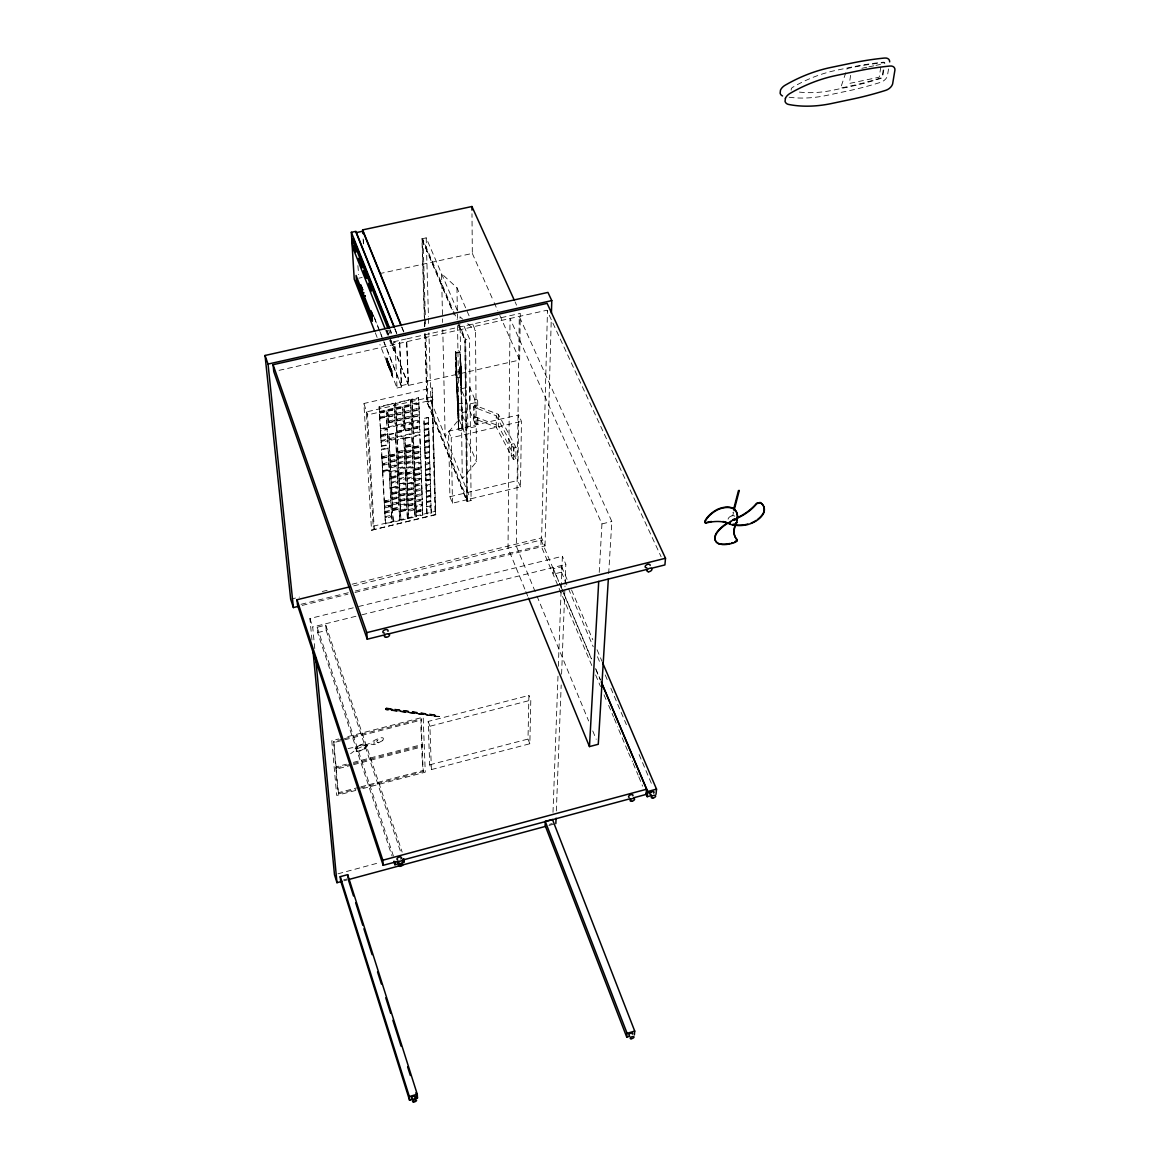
<?xml version="1.0" encoding="UTF-8"?>
<svg xmlns="http://www.w3.org/2000/svg" width="1160" height="1160" viewBox="0 0 1160 1160"><rect width="100%" height="100%" fill="white"/><g stroke="black" fill="none" stroke-linecap="round" stroke-linejoin="round"><path stroke-width="0.75" stroke-dasharray="5 3.75" d="M388.44 364.472L387.295 359.426L387.121 360.412M387.237 359.788L387.672 363.181L388.716 363.065L388.673 366.908L388.498 362.978M387.585 361.006C388.194 364.312 387.585 359.586 387.469 361.92M389.252 364.849L388.527 366.285L388.498 362.877M391.659 371.142C391.645 372.81 391.384 369.387 390.543 371.678M458.461 427.242L456.054 375.086M458.649 427.416L458.403 426.88M496.233 427.155L496.262 415.802L473.425 406.986L474.672 405.232L498.379 414.381L516.011 447.485L515.866 458.795L513.358 459.534L496.233 427.155L473.526 418.354L473.425 406.986M388.426 362.34C387.338 362.993 392.138 371.214 387.933 364.196L388.049 361.383L387.889 363.152M387.512 362.674L388.643 362.921L388.325 364.255M515.866 458.795L498.336 425.735L498.379 414.381M387.817 360.745L386.846 361.064L387.034 359.353M388.73 363.312L387.889 365.429L388.179 364.661M388.716 363.573L388.223 364.226L388.179 362.514M390.673 370.519L391.108 369.504L389.949 369.692M389.803 368.938C389.224 364.733 390.137 369.822 391.804 370.895M386.802 708.064L385.642 708.572L386.091 709.862L439.103 716.691L435.203 714.763L386.802 707.991L386.773 710.036L387.31 708.368M513.358 459.534L513.488 448.224L496.262 415.802M390.108 366.56L390.5 369.59M455.909 365.139L456.083 363.298M387.005 361.5L387.411 362.065M388.586 366.313L388.614 363.558M455.721 353.858L456.068 363.065M458.316 405.826L455.88 351.93L456.272 374.491M460.114 372.157L459.969 352.625C460.998 349.769 453.792 350.378 455.503 353.22M460.099 374.013C460.723 386.062 459.737 362.732 460.317 374.593L460.23 371.432L455.735 372.287M458.301 429.867L458.287 429.04C457.794 430.911 464.203 431.027 462.797 428.286L460.23 374.535L460.215 377.348M460.23 374.201L460.158 372.331M460.52 376.188L460.723 360.688L461.593 387.889L460.274 378.464M460.897 368.416L460.897 367.618M520.492 486.91L517.766 480.472L518.636 414.903L448.558 431.245L449.906 496.697L452.487 503.193L520.492 486.91L521.449 421.385L518.636 414.903M519.651 360.02L520.274 313.388L406.696 338.865L408.509 385.396L519.651 360.02L498.524 312.461M390.369 368.938L390.456 369.677M391.732 372.041L391.645 374.216L391.645 372.795M461.216 380.291L461.274 382.205M386.091 709.862L386.12 707.977M460.288 380.408L461.216 380.436L461.013 373.97M387.107 359.455L387.454 360.949M388.078 361.398L387.164 361.529L387.034 360.165M388.107 364.168C387.599 360.934 387.774 361.876 387.585 362.413M460.361 382.147L460.332 379.509M342.606 739.137L333.877 741.385L333.906 746.359A101.862 10.889 75.8 0 0 335.11 759.756L336.269 772.778A100.441 10.541 75.7 0 0 337.43 785.784L338.546 793.817L355.844 789.279M386.802 360.658L387.295 359.586M390.645 369.91C390.514 365.777 391.05 373.012 390.645 369.736M456.3 375.666L458.736 429.476L456.3 375.376M458.751 429.388L455.416 352.075L455.75 373.201M529.845 743.748L528.003 739.065L528.916 695.434L428.171 721.433L429.693 764.817L431.389 769.573L529.845 743.748L530.801 700.161L528.916 695.434M460.114 366.85L460.998 366.024M461.071 369.851L460.085 366.285M387.034 361.296L387.397 360.18L386.846 361.064M391.877 371.954C390.789 368.517 392.239 377.551 391.399 371.316M461.013 366.473L460.998 366.981M591.803 665.521L540.937 545.505L541.082 540.038L353.263 585.974M354.974 592.47L545.011 545.867L541.618 537.877L547.476 310.459M460.723 360.688L460.853 372.621M462.912 429.708L459.998 351.538M545.011 545.867L551.275 318.637M389.702 366.734C388.991 365.661 389.122 363.602 388.687 365.342M390.992 370.185L391.094 369.112L390.732 370.663M461.593 387.889L460.592 365.864M388.76 363.704L388.861 365.298M553.407 568.791L553.233 574.2L561.469 572.17L561.658 566.747L553.407 568.791L560.439 585.409M389.412 365.414L389.049 366.632M389.992 368.561L390.151 366.923L389.92 367.647M553.001 812.348L558.018 675.294M558.337 666.275L562.368 556.278L355.482 607.274M390.645 370.91L390.587 371.04M556.336 810.999L561.193 684.98M561.6 674.178L565.007 585.974M565.079 584.176L565.833 564.369L562.368 556.278M388.165 365.037L388.934 363.704M387.02 360.644L387.063 358.991L386.947 360.455M388.266 364.124L388.252 364.501M390.079 366.836L389.368 368.242M390.195 369.01C391.123 365.255 388.31 370.373 390.398 367.575L390.427 368.344M390.935 369.098L389.629 368.981L389.861 368.053M387.193 360.601L387.15 359.933M599.227 572.402L601.938 523.914L510.023 318.507L508.022 548.115L525.132 589.816M388.586 364.226L388.76 365.037M608.666 573.605L611.842 521.492L519.274 316.433L516.301 546.099L536.283 594.384M391.906 373.897L391.659 373.027L391.877 374.114M390.935 368.692L391.036 370.2M389.049 364.356L389.137 366.371L388.948 365.429M388.02 361.746L388.049 361.688M391.036 369.431L390.354 369.054M344.361 738.688L421.254 718.881L420.906 723.898A101.079 14.601 75.5 0 0 421.442 737.368L421.95 750.462A99.673 14.137 75.4 0 0 422.472 763.541L423.313 771.574L357.57 788.829M390.137 366.69L389.354 365.327M364.486 748.881C362.514 747.069 369.271 745.808 367.082 744.503M791.12 90.161L791.352 88.537A3.321 2.248 -33 0 1 792.671 87.29L796.267 85.245A104.24 68.44 -32.2 0 1 836.142 70.325L851.15 67.193A254.272 160.385 -30.4 0 1 882.832 62.263L883.587 62.205A2.175 1.45 -34.6 0 1 884.877 63.162L884.877 63.234M391.239 369.721L391.022 371.534L392.196 371.171L386.787 358.048L387.02 362.95L392.196 376.115L392.196 371.171M389.282 366.183L389.006 364.574M389.528 365.501L389.659 366.285M850.599 75.356L849.395 83.447L879.207 77.183L881.252 64.249L875.96 65.352M883.195 70.049L882.122 76.705A1.769 1.175 -34.3 0 1 880.803 77.923L880.208 78.126A308.357 217.631 -39.6 0 1 848.308 86.492L840.594 88.117L847.191 68.513L851.077 67.7A253.663 160.007 -30.4 0 1 882.673 62.785L883.384 62.727A1.522 1 -34.6 0 1 884.268 63.394M460.012 368.314L460.926 367.691L461.013 368.735L461.071 367.807M883.789 69.948L882.716 76.647A2.436 1.61 -34.3 0 1 880.875 78.387L880.208 78.605A309.082 218.152 -39.6 0 1 848.236 87L833.344 90.132A111.665 76.43 -35.4 0 1 799.008 92.046M888.531 68.977L887.385 76.038A7.728 5.104 -34.3 0 1 880.629 82.317L880.164 82.461A315.056 222.401 -39.6 0 1 847.656 91.002L826.746 95.396A117.073 80.272 -35.3 0 1 788.292 97.106M460.288 380.132L460.302 381.408L460.433 378.914M461.23 381.756L461.361 380.784M390.775 370.475L390.601 369.315M728.088 519.187A3.784 2.175 -25.9 0 1 731.8 515.866L732.786 512.473M731.8 515.866L732.714 515.692L733.598 512.328M390.833 369.692L390.572 369.01M374.187 741.689L373.94 743.981M355.888 748.751L355.09 748.91L358.411 745.706M367.502 745.576L365.24 748.62L356.976 751.491M376.971 740.82L378.059 739.79M356.772 751.535L356.192 750.94M473.526 418.354L474.759 416.599L474.861 399.345A2.233 1.638 -0.4 0 1 477.601 400.461A2.233 1.638 -0.4 0 1 476.122 402.505L467.567 404.477L467.842 428.402L476.282 426.43A2.204 1.638 -0.4 0 0 477.746 424.4A2.204 1.638 -0.4 0 0 475.034 423.284L474.991 417.353A2.219 1.638 -0.4 0 1 477.717 418.47A2.219 1.638 -0.4 0 1 476.238 420.5L474.933 417.368M356.091 751.1L356.946 750.926M457.548 325.612L458.983 419.369L445.15 436.305L442.786 329.687M472.671 324.089L475.527 330.701L476.455 461.782L462.318 478.761L460.128 323.974M386.584 708.325L435.725 715.14L439.118 716.634L385.613 709.514M359.31 751.39L363.37 749.157M377.551 740.616L376.579 741.269M435.667 514.808L432.143 387.861L363.877 403.491L371.534 530.221L435.667 514.808L432.143 387.861M364.748 745.228L365.994 744.633M382.524 740.689C388.571 731.699 360.006 746.301 375.434 744.227M460.215 360.76L460.462 363.356M359.644 745.779L362.848 743.995L365.574 744.677M378.116 742.197L377.159 742.24L378.363 742.516M369.46 743.43L357.396 748.693L350.567 753.754M389.615 365.661L388.716 365.835M382.771 740.529L376.058 744.067M364.486 745.372L363.123 745.793M358.817 745.517L361.166 744.56L362.471 745.329M348.058 748.606L352.277 747.649L357.396 748.693M371.534 530.221L436.146 514.329L435 511.386L431.781 396.879L366.371 411.916L373.186 526.22L374.26 529.178L367.517 414.917L363.877 403.491M358.164 746.533L356.758 746.895M513.488 448.224L516.011 447.485M337.981 873.813L379.914 862.518M343.577 879.889L348.029 878.685M549.434 824.325L552.305 823.542M343.925 880.817L347.406 879.889M548.898 825.485L555.843 823.6M429.693 764.817L528.003 739.065M338.546 793.817L338.445 792.715L359.223 787.263M360.949 786.813L423.27 770.472A307.719 45.109 74.8 0 1 422.341 746.764L422.254 744.473A312.2 46.719 74.8 0 1 421.298 720.055L421.254 718.881M355.801 790.409L336.704 795.427L331.774 740.732L338.662 738.949M362.746 788.597L425.256 772.183L423.183 717.184L345.564 737.18M336.24 767.992L351.741 763.976M353.452 763.527L422.298 745.619M338.445 792.715A310.271 33.684 75.2 0 1 336.342 769.138L351.828 765.107M353.539 764.658L422.341 746.764M431.389 769.573L429.911 726.247L530.801 700.161M336.342 769.138L336.139 766.861L346.477 764.179M353.365 762.381L422.254 744.473M336.139 766.861A314.824 34.887 75.3 0 1 333.978 742.559L342.707 740.312M344.462 739.862L421.298 720.055M317.637 632.606L326.221 630.489L325.757 625.124L317.144 627.255L317.637 632.606L392.08 856.153M311.967 640.015L309.909 618.512L353.742 607.71M314.766 648.585L312.707 626.98L360.165 615.235M361.935 614.8L565.833 564.369M290.667 599.227L299.439 597.096M322.248 591.513L329.266 589.802M352.089 584.22L541.618 537.877M601.938 523.914L611.842 521.492M301.035 604.302L348.319 592.716M355.322 591.005L540.937 545.505M302.195 605.404L347.942 594.196M392.66 509.254L399.141 507.717L398.938 503.382L392.196 504.238L392.66 509.254L392.196 504.238M384.685 511.575L391.166 510.037L390.949 505.702L384.467 507.253L384.946 512.27L384.467 507.253M426.445 501.613L430.723 500.584L430.577 495.683L426.286 496.697L426.445 501.613L430.983 501.236L430.418 490.448L426.111 491.477L426.691 502.265M392.471 510.023L399.185 509.124L399.707 520.579L393.284 522.116L392.471 510.023L393.284 522.116M408.218 506.123L414.671 504.586L407.958 505.441L408.392 510.443L407.958 505.441M426.445 501.903L426.865 507.442L426.445 501.903L430.737 500.873L431.143 506.412L426.634 507.645L426.822 513.358L431.332 512.995L430.911 506.63L431.332 512.995M384.743 512.445L385.221 517.433L384.743 512.445L391.427 510.719L390.949 505.702M449.906 496.697L517.766 480.472M392.718 510.675L399.185 509.124M426.706 502.555L430.983 501.526M384.989 513.126L391.471 511.589L391.21 510.893L391.688 515.895L385.004 517.606L385.309 523.32L391.993 522.435L391.471 516.07L391.993 522.435M422.269 499.539L421.863 494.508L422.269 499.539L415.584 501.25L416.02 506.267L415.744 505.586L422.182 504.049L422.037 499.713L422.458 504.73L415.787 506.441L415.947 510.748L422.632 509.892L422.211 504.904L422.632 509.892M400.33 510.168L406.783 508.631L406.595 504.31L400.127 505.847L400.33 510.168L407.044 509.312L406.595 504.31M416.208 511.429L416.048 507.137L422.486 505.586M400.36 511.038L407.059 510.153L407.421 518.723L400.998 520.274L400.36 511.038L400.998 520.274M408.132 509.762L414.57 508.211L414.41 503.904M400.606 511.69L407.059 510.153M415.12 516.882L414.599 509.08L415.12 516.882L408.697 518.418L408.161 510.617L414.83 508.907L414.671 504.586M384.961 516.751L391.427 515.199M408.697 518.418L408.407 511.284L414.845 509.733M426.604 506.789L430.882 505.76L430.737 500.873M415.947 510.748L422.37 509.211M385.555 523.972L385.25 518.274L391.703 516.722M427.068 514.01L426.895 508.298L431.158 507.283M415.976 511.603L422.661 510.762L422.805 515.04L416.397 516.577L415.976 511.603L416.397 516.577M416.237 512.299L422.661 510.762M425.038 333.543L427.112 401.882L466.726 500.293L467.552 500.105L465.682 339.677L457.866 321.378M424.821 333.761L426.895 401.867L466.987 501.483L471.09 500.497L469.495 338.865L463.405 324.669M373.186 526.22L435 511.386M391.891 493.565L391.674 489.172L398.213 487.62L391.413 488.476L391.891 493.565L398.416 492.014L398.213 487.62M414.961 484.648L421.471 483.111L421.312 478.688L414.801 480.225L415.222 485.329L414.801 480.225M399.373 489.259L405.899 487.722L405.71 483.299L399.185 484.851L399.373 489.259L406.159 488.403L405.71 483.299M414.99 485.533L415.425 490.608L414.99 485.533L421.733 483.792L421.312 478.688M415.265 486.214L421.762 484.677L421.5 483.981L421.921 489.071L415.193 490.796L415.628 495.857L415.193 490.796M399.417 490.143L406.203 489.288L406.377 493.667L399.881 495.218L399.417 490.143L399.881 495.218M407.262 488.867L413.772 487.33L413.598 482.923L407.073 484.474L407.262 488.867L414.033 488.012L413.598 482.923M391.63 492.884L398.155 491.333L397.952 486.924M399.678 490.825L406.203 489.288M407.305 489.752L414.062 488.897L414.236 493.275L407.74 494.827L407.305 489.752L407.74 494.827M425.923 485.344L430.244 484.314L430.084 479.312L425.749 480.341L426.17 485.997L425.749 480.341M391.674 493.754L398.46 492.899L398.663 497.277L392.152 498.829L391.674 493.754L392.152 498.829M407.566 490.434L414.062 488.897M430.664 490.81L430.259 485.185L430.664 490.81L426.111 491.188L425.952 486.214L430.49 484.967L430.346 479.964L429.925 474.005L425.589 475.034L425.995 480.704L430.331 479.674L429.925 474.005M391.935 494.45L398.46 492.899M426.358 491.84L426.199 486.866L430.52 485.837M415.164 489.926L421.646 488.375M399.62 494.537L406.116 492.986L405.942 488.592M415.454 491.492L421.95 489.94L421.674 489.259L422.095 494.32L415.396 496.045L415.816 501.076L415.396 496.045M399.663 495.407L406.421 494.551L406.609 498.916L400.113 500.453L399.663 495.407L400.113 500.453M407.479 494.131L413.975 492.594L413.801 488.215M391.891 498.133L398.402 496.596L398.199 492.202M399.924 496.088L406.421 494.551M407.522 495.015L414.265 494.16L414.439 498.51L407.958 500.061L407.522 495.015L407.958 500.061M391.935 499.003L398.692 498.147L398.895 502.512L392.413 504.049L391.935 499.003L392.413 504.049M384.134 501.163L390.645 499.612L389.165 470.09L382.553 471.641L384.134 501.163L390.891 500.264L389.165 470.09M426.111 491.188L430.418 490.158M407.784 495.697L414.265 494.16M392.196 499.699L398.692 498.147M384.177 502.034L390.949 501.178L391.166 505.528L384.671 507.079L384.177 502.034L384.671 507.079M430.679 491.1L430.824 496.03L426.532 497.06L426.373 492.13L430.418 490.448M415.352 495.175L421.834 493.623M384.438 502.729L390.949 501.178M399.852 499.772L406.348 498.22L406.159 493.855M415.657 496.726L422.124 495.189M399.896 500.641L406.638 499.786L406.826 504.122L400.36 505.673L399.896 500.641L400.36 505.673M407.697 499.365L414.163 497.828L414.004 493.464M400.157 501.323L406.638 499.786M392.152 503.367L398.634 501.816L398.431 497.466M407.74 500.236L414.468 499.38L414.627 503.715L408.175 505.267L407.74 500.236L408.175 505.267M384.409 506.384L390.905 504.832L390.688 500.482M426.271 496.408L430.577 495.392M408.001 500.932L414.468 499.38M392.457 504.919L398.938 503.382M426.532 497.35L430.838 496.321M415.555 500.395L422.008 498.843M384.714 507.935L391.21 506.398M400.099 504.977L406.565 503.44L406.377 499.09M415.846 501.947L422.298 500.409M407.914 504.571L414.366 503.034L414.207 498.698M392.413 508.573L398.88 507.022L398.677 502.686M400.591 510.864L400.388 506.543L406.855 504.991M382.757 471.409L389.368 469.858L389.064 463.84L382.191 464.739L382.757 471.409L382.191 464.739M421.182 467.799L420.761 462.623L421.182 467.799L414.366 468.654L414.192 464.174L421.007 462.405L420.572 457.214L413.989 458.751L414.424 463.957L413.989 458.751M397.952 457.968L398.431 463.188L397.952 457.968L404.579 456.416L405.043 461.637L398.199 463.405L398.677 468.596L398.402 467.915L405 466.363L404.811 461.854L405.26 467.045L398.446 468.814L398.649 473.295L405.492 472.439L405.043 467.262L405.492 472.439M384.38 501.816L382.8 472.309L389.412 470.742M414.627 469.35L414.453 464.855L421.036 463.304M398.924 473.976L398.721 469.495L405.304 467.944M405.971 457.62L406.421 462.84L405.971 457.62L412.568 456.068L413.018 461.288L406.188 463.043L406.638 468.234L406.377 467.552L412.96 466.001L412.786 461.506L413.221 466.697L406.421 468.451L406.595 472.917L413.424 472.062L412.989 466.9L413.424 472.062M390.587 471.569L397.17 470.017L396.966 465.522L390.354 467.074L390.848 472.265L390.354 467.074M425.212 463.42L429.577 462.39L429.432 457.286L425.053 458.316L425.474 464.072L424.864 452.893L429.519 452.516L429.678 457.649L425.299 458.678L424.69 447.426L429.36 447.064L429.519 452.212L425.125 453.241L424.516 441.946L429.2 441.568L429.345 446.76L424.951 447.789L424.516 441.946M397.677 476.078L397.213 470.916L397.677 476.078L390.848 476.934L390.63 472.468L397.43 470.713L396.966 465.522M425.836 475.382L425.415 469.684L429.765 468.654L430.172 474.367L425.836 475.382L425.401 469.394L425.241 464.319L429.838 463.043L429.432 457.286M406.87 473.613L406.682 469.133L413.25 467.582M391.108 477.63L390.891 473.164L397.474 471.613M425.502 464.971L429.606 463.289L430.012 469.017L425.662 470.046L425.241 464.319M414.366 468.654L420.921 467.103M398.649 473.295L405.232 471.743M414.396 469.553L421.211 468.698L421.37 473.164L414.83 474.701L414.396 469.553L414.83 474.701M414.657 470.235L421.211 468.698M398.692 474.179L399.156 479.326L398.692 474.179L405.26 472.642L405.71 477.789L398.938 479.529L399.141 483.966L405.942 483.111L405.492 477.978L405.942 483.111M406.595 472.917L413.163 471.38M390.848 476.934L397.416 475.382M398.953 474.875L405.522 473.323M406.638 473.816L407.087 478.95L406.638 473.816L413.192 472.265L413.627 477.412L406.855 479.152L407.044 483.589L413.83 482.734L413.395 477.615L413.83 482.734M425.401 469.394L429.765 468.364M390.891 477.833L391.37 482.966L390.891 477.833L397.459 476.282L397.923 481.414L391.152 483.169L391.37 487.591L398.17 486.736L397.706 481.617L398.17 486.736M406.899 474.498L413.453 472.961M391.152 478.529L397.721 476.977M425.676 470.351L430.026 469.322M414.57 474.019L421.109 472.468L420.95 468.002M398.895 478.645L405.449 477.093L405.26 472.642M414.599 474.904L421.399 474.048L421.559 478.486L415.034 480.037L414.599 474.904L415.034 480.037M414.86 475.586L421.399 474.048M399.402 484.662L399.2 480.225L405.753 478.674M406.826 478.268L413.366 476.716L413.192 472.265M391.108 482.284L397.662 480.733L397.459 476.282M425.575 474.73L429.925 473.715L429.765 468.654M407.305 484.271L407.131 479.849L413.671 478.297M391.63 488.287L391.413 483.865L397.967 482.313M425.995 480.704L425.836 475.687L430.186 474.658M414.758 479.341L421.283 477.804L421.138 473.367M399.141 483.966L405.681 482.415M415.062 480.921L421.587 479.37M407.044 483.589L413.569 482.038M391.37 487.591L397.909 486.04M399.635 489.955L399.446 485.547L405.971 483.995M425.749 480.051L430.084 479.022M407.522 489.563L407.349 485.155L413.859 483.604M426.01 480.994L430.346 479.964M405.71 446.136L412.365 444.57L412.061 436.899L405.13 437.798L405.71 446.136L405.13 437.798M424.748 441.685L429.171 440.655L428.576 429.229L424.139 430.259L424.488 441.032L424.328 435.812L428.75 434.783L429.171 440.655M405.507 446.687L412.423 445.832L412.598 450.399L405.971 451.95L405.507 446.687L405.971 451.95M424.777 442.598L429.2 441.568M405.783 447.383L412.423 445.832M452.487 503.193L451.226 437.798L521.449 421.385M413.554 446.962L420.181 445.411L419.818 434.696L413.149 436.247L413.554 446.962L420.442 446.078L419.818 434.696M397.662 451.602L404.303 450.051L403.782 437.798L397.111 439.35L397.662 451.602L404.564 450.718L403.782 437.798M413.584 447.847L420.471 446.991L420.63 451.545L414.018 453.096L413.584 447.847L414.018 453.096M413.845 448.543L420.471 446.991M397.706 452.516L404.623 451.646L404.811 456.199L398.185 457.765L397.706 452.516L398.185 457.765M381.771 456.866L388.426 455.3L388.049 447.673L381.364 449.239L381.771 456.866L388.673 455.967L388.049 447.673M405.696 451.254L412.337 449.703L412.148 445.135M389.774 455.3L396.415 453.734L395.705 438.422L389.021 439.988L389.774 455.3L396.676 454.401L395.705 438.422M397.982 453.212L404.623 451.646M424.69 447.122L429.084 446.092L428.939 440.916M381.814 457.779L388.716 456.88L389.021 462.927L382.394 464.493L381.814 457.779L382.394 464.493M405.739 452.168L412.641 451.312L412.8 455.851L406.188 457.402L405.739 452.168L406.188 457.402M389.818 456.199L396.735 455.343L396.938 459.882L390.311 461.434L389.818 456.199L390.311 461.434M424.951 448.093L429.36 447.064M382.075 458.432L388.716 456.88M406 452.864L412.641 451.312M390.079 456.895L396.735 455.343M413.743 452.414L420.355 450.863L420.196 446.296M397.923 457.069L404.536 455.517L404.347 450.964M413.786 453.313L420.659 452.458L420.819 456.997L414.221 458.548L413.786 453.313L414.221 458.548M414.048 454.01L420.659 452.458M405.927 456.721L412.539 455.17L412.365 450.616M390.05 460.752L396.676 459.186L396.459 454.647M398.228 458.664L404.84 457.113M424.864 452.588L429.258 451.559L429.099 446.397M390.093 461.651L396.981 460.796L397.184 465.305L390.572 466.871L390.093 461.651L390.572 466.871M425.125 453.546L429.519 452.516M382.147 463.826L388.774 462.274L388.47 456.213M406.232 458.316L412.844 456.764M390.354 462.347L396.981 460.796M413.961 457.852L420.543 456.3L420.384 451.762M382.438 465.392L389.064 463.84M398.17 462.507L404.767 460.955L404.579 456.416M414.25 459.447L420.848 457.896M398.474 464.101L405.072 462.55M406.159 462.144L412.742 460.592L412.568 456.068M390.311 466.175L396.923 464.623L396.72 460.099M425.038 458.026L429.417 456.997L429.258 451.863M425.299 458.983L429.693 457.939M406.464 463.739L413.047 462.188M390.615 467.77L397.227 466.218M382.51 470.742L389.122 469.191L388.817 463.173M414.163 463.275L420.732 461.724L420.572 457.214M467.567 404.477L461.042 388.832L469.539 386.875L469.786 410.843L461.375 412.8L467.842 428.402M423.936 423.748L428.388 422.718L428.228 417.411L423.762 418.441L424.372 429.998L428.823 428.953L428.388 422.718M424.212 424.72L428.663 423.69M380.611 435.043L387.338 433.492L387.107 428.823L380.364 430.389L380.611 435.043L387.614 434.188L387.107 428.823M396.749 431.302L403.448 429.751L403.26 425.082L396.532 426.634L396.749 431.302L403.724 430.447L403.26 425.082M404.797 429.432L411.495 427.88L411.322 423.212L404.608 424.763L404.797 429.432L411.771 428.576L411.322 423.212M412.829 427.576L419.528 426.024L419.369 421.341L412.655 422.907L412.829 427.576L419.804 426.706L419.369 421.341M380.668 435.986L381.176 441.322L380.668 435.986L387.382 434.42L387.889 439.756L380.959 441.554L381.205 446.165L388.165 445.295L387.672 439.988L388.165 445.295M388.73 434.101L395.72 433.245L395.923 437.885L389.224 439.437L388.73 434.101L389.224 439.437M396.778 432.23L411.786 429.476L411.959 434.115L397.242 437.537L396.778 432.23L397.242 437.537M412.873 428.504L419.833 427.649L419.992 432.288L413.308 433.84L412.873 428.504L413.308 433.84M380.929 436.682L387.658 435.116M388.991 434.797L395.72 433.245M397.039 432.897L411.786 429.476M413.134 429.2L419.833 427.649M424.111 429.33L428.562 428.301L428.402 423.023L423.936 424.052L424.372 429.998M380.915 440.626L387.614 439.06L387.382 434.42M388.962 438.755L395.661 437.189L395.444 432.549M396.995 436.885L411.699 433.463L411.524 428.809M413.047 433.144L419.717 431.592L419.558 426.952M428.852 429.882L428.997 435.13L424.575 436.16L424.4 430.925L428.576 429.229M381.466 446.861L381.22 442.25L387.933 440.684M390.021 455.952L389.267 440.64L395.966 439.089M397.909 452.27L397.358 440.017L404.042 438.465M405.391 438.451L412.061 436.899M413.815 447.629L413.409 436.899L420.079 435.348M424.313 435.507L428.736 434.478M381.205 446.165L387.889 444.599M424.589 436.464L429.012 435.435M382.017 457.518L381.611 449.906L388.296 448.34M405.449 445.469L412.104 443.917L411.814 436.247M424.488 441.032L428.91 439.988M379.349 411.51L394.313 408.059L394.096 403.288L379.102 406.725L379.61 412.177L379.102 406.725M395.676 407.754L410.582 404.318L410.408 399.548L395.459 402.97L395.923 408.422L395.459 402.97M411.945 404.013L418.716 402.447L418.542 397.677L411.771 399.228L412.221 404.695L411.771 399.228M379.407 412.452L386.483 411.583L386.715 416.338L379.929 417.904L379.407 412.452L379.929 417.904M387.571 410.582L394.632 409.712L394.849 414.453L388.078 416.02L387.571 410.582L388.078 416.02M395.72 408.697L402.781 407.841L402.97 412.583L396.212 414.149L395.72 408.697L396.212 414.149M403.854 406.826L410.901 405.971L411.089 410.712L404.333 412.278L403.854 406.826L404.333 412.278M419.18 408.842L418.745 403.404L419.18 408.842L412.162 409.712L411.988 404.956L418.992 403.143L418.542 397.677M426.895 401.867L430.867 400.954L428.924 332.848M379.683 413.149L386.483 411.583M387.846 411.278L394.632 409.712M395.995 409.393L402.781 407.841M404.129 407.522L410.901 405.971M412.438 410.408L412.264 405.652L419.021 404.101M379.668 417.209L386.454 415.642L386.208 410.887M387.802 415.324L394.574 413.757L394.357 409.016M395.937 413.453L402.709 411.887L402.505 407.146M404.057 411.583L410.814 410.016L410.625 405.275M412.162 409.712L418.905 408.161M379.683 417.846L386.729 416.947L387.28 427.924L380.524 429.49L379.683 417.846L380.524 429.49M387.861 416.425L394.908 415.57L395.125 420.283L388.353 421.849L387.861 416.425L388.353 421.849M395.98 414.555L403.027 413.7L403.216 418.412L396.474 419.978L395.98 414.555L396.474 419.978M404.101 412.685L411.133 411.829L411.307 416.541L404.564 418.108L404.101 412.685L404.564 418.108M412.206 410.814L419.224 409.959L419.384 414.685L412.655 416.237L412.206 410.814L412.655 416.237M379.943 418.513L386.729 416.947M388.122 417.122L394.908 415.57M396.256 415.251L403.027 413.7M404.376 413.38L411.133 411.829M412.482 411.51L419.224 409.959M388.092 421.152L394.849 419.587L394.632 414.874M396.198 419.282L402.94 417.716L402.752 413.003M404.289 417.411L411.032 415.846L410.858 411.133M412.38 415.541L419.108 413.989L418.949 409.262M388.15 422.254L395.168 421.385L395.386 426.083L388.643 427.649L388.15 422.254L388.643 427.649M396.256 420.384L403.26 419.514L403.462 424.212L396.735 425.763L396.256 420.384L396.735 425.763M404.347 418.513L411.351 417.643L411.524 422.341L404.811 423.893L404.347 418.513L404.811 423.893M412.423 416.643L419.427 415.773L419.587 420.471L412.873 422.037L412.423 416.643L412.873 422.037M388.411 422.95L395.168 421.385M396.517 421.08L403.26 419.514M404.608 419.209L411.351 417.643M412.699 417.339L419.427 415.773M380.277 428.823L387.02 427.272L386.468 416.28M388.382 426.952L395.111 425.387L394.893 420.688M396.459 425.082L403.187 423.516L402.998 418.818M404.536 423.212L411.263 421.646L411.075 416.947M412.598 421.341L419.311 419.789L419.151 415.091M428.489 418.064L428.649 423.371L424.197 424.4L424.024 419.108L428.228 417.411M380.872 435.739L380.625 431.085L387.367 429.519M397.01 431.998L396.807 427.329L403.535 425.778M405.072 430.128L404.869 425.459L411.583 423.908M413.105 428.257L412.931 423.588L419.645 422.037M397.039 388.005L401.621 386.962L399.663 340.431L394.98 341.489L397.039 388.005L379.914 344.476M379.349 407.392L394.096 403.288M395.705 403.637L410.408 399.548M412.047 399.924L418.833 398.373M389.934 368.561L390.833 368.445M389.499 368.822L390.891 368.532M391.152 369.271L390.021 369.75M390.412 370.678L391.399 370.519L390.949 371.504M391.848 371.099L391.123 370.939M391.166 371.765L391.921 371.664M401.331 385.642L408.218 384.076L406.45 338.865L399.417 340.445L401.331 385.642L384.076 341.982M393.617 350.291L394.791 350.03L394.414 341.576L393.24 341.852L393.617 350.291L389.659 340.344M466.726 500.293L464.783 339.88L469.495 338.865M386.816 360.093L387.571 360.137M387.411 362.297L388.382 362.195M387.02 362.95L387.005 358.005M388.47 362.587L387.802 362.645M388.122 363.66L388.875 363.428M387.933 364.704L389.267 364.472M388.571 364.82L389.31 364.689M388.513 365.081L389.325 364.979L388.977 366.43M389.441 368.604L390.615 368.314M279.052 370.359L546.925 310.227L661.098 556.713M358.846 278.183L362.166 277.457M379.305 273.716L472.323 253.431L471.989 213.73M424.603 326.598L421.921 238.771L426.199 237.858L458.606 313.461M424.647 320.943L422.197 240.018L423.052 239.83L452.893 309.72M861.88 68.295L867.158 67.193M868.913 66.831L874.205 65.728M366.183 744.589L366.923 744.532M439.075 716.677L385.642 708.572M462.463 403.332L457.794 403.477L457.823 404.216M455.75 354.481L458.287 405.043M458.447 427.054L458.345 406.725M462.666 409.929L457.997 410.075L457.983 409.335M458.649 428.113L458.258 429.432M462.797 428.286L458.185 428.432L458.301 429.157M462.912 428.635L458.301 428.779L458.432 408.392M455.401 352.77L459.969 352.625L455.503 352.901M455.721 371.911L456.025 373.679M456.242 373.201L455.865 364.631M461.216 381.423L460.317 381.35M391.079 369.996L390.398 370.286L390.282 367.72M386.57 709.267L438.973 716.634M474.759 416.599L498.336 425.735M462.608 319.087L460.012 316.767L460.099 322.175M467.77 323.727L475.527 330.701M469.104 315.839L456.967 287.752L441.554 273.673L442.511 317.043M515.069 301.875L516.548 305.167M472.323 253.431L493.435 300.991M494.16 302.63L497.799 310.822M453.603 311.387L457.156 319.711M421.921 238.771L452.327 310.039M458.693 324.959L465.059 339.865L466.987 501.483M561.658 566.747L567.327 580.029M571.576 589.99L592.803 639.769M597.052 649.73L602.011 661.345M422.197 240.018L454.14 314.911M458.403 324.901L464.783 339.88M561.469 572.17L567.82 587.09M568.516 588.743L593.224 646.773M597.458 656.72L600.271 663.346M605.215 674.946L607.332 679.919M610.856 688.213L626.385 724.681M639.087 754.522L652.5 786.031M561.135 587.076L563.252 592.064M563.963 593.731L591.397 658.547M595.616 668.523L600.547 680.151M541.082 540.038L558.656 581.566M559.366 583.234L561.469 588.207M562.179 589.875L591.716 659.649M595.936 669.625L600.155 679.586M595.616 674.946L600.532 686.575M604.026 694.869L606.129 699.842M608.637 705.367L613.553 716.996M614.249 718.649L617.758 726.957M618.759 729.712L627.865 751.288M628.561 752.956L632.49 761.815M633.186 763.483L638.101 775.097M638.798 776.765L642.582 786.146M469.539 386.875L476.122 402.505M469.786 410.843L476.282 426.43M536.964 596.051L588.627 720.954M592.76 730.945L596.211 739.283M458.983 419.369L476.455 461.782M525.813 591.484L527.872 596.486M448.558 431.245L451.226 437.798M431.781 396.879L432.985 399.866L367.517 414.917L366.371 411.916M401.94 327.12L405.333 335.501M401.766 327.279L405.101 335.559M430.867 400.954L471.09 500.497M467.552 500.105L427.909 401.693L425.851 333.355M394.951 328.686L398.315 337.082M394.762 328.831L398.098 337.125M390.282 329.73L391.616 333.094M389.774 329.962L391.094 333.282M388.6 330.223L389.934 333.543M386.86 330.121L388.846 335.11M389.499 336.762L394.791 350.03M386.846 330.411L390.18 338.793M390.848 340.474L408.218 384.076M386.555 330.252L389.876 338.604M390.543 340.271L408.509 385.396M385.7 330.382L389.006 338.676M410.582 404.318L410.669 400.2M374.114 316.796L379.422 330.238M380.088 331.905L383.409 340.3M374.521 318.376L383.119 340.112M383.772 341.794L401.621 386.962M386.787 358.048L391.978 371.229L392.196 376.115M387.251 362.906L392.428 376.072M375.303 332.76L377.275 337.777M394.313 408.059L394.357 403.955M422.805 515.04L422.399 510.066M407.421 518.723L406.812 509.501M399.707 520.579L398.938 508.471M428.171 721.433L429.911 726.247M325.757 625.124L402.158 852.078M326.221 630.489L400.678 851.977M317.144 627.255L393.501 856.268M309.909 618.512L312.707 626.98M389.673 368.459L389.92 367.299M455.88 351.93L455.967 353.205M455.401 351.494L455.474 352.538M460.012 367.72L460.012 369.779M460.172 371.867L460.215 374.042L460.056 372.316M460.085 367.01L460.128 367.995M461.071 387.904L460.332 375.188M333.877 741.385L333.978 742.559M460.114 369.156L460.056 368.024L460.158 370.2M460.274 376.797L460.288 375.434M461.071 368.677L461.042 366.85M357.889 265.596L358.643 274.673M363.399 239.946L363.602 243.455M363.123 238.917L363.428 244.325M391.471 511.589L391.688 515.895M398.199 463.405L398.402 467.915M458.055 405.043L457.953 408.03M461.071 369.707L461.303 376.42M461.129 377.319L461.187 378.74M460.158 369.88L460.215 371.519M460.186 371.751L460.215 373.418M460.215 375.26L460.274 378.769M455.895 377.247L460.433 377.841L460.375 376.333M461.216 382.684L460.955 376.028M457.823 403.955L457.837 404.695M406.188 463.043L406.377 467.552M455.851 363.312L455.895 364.574M423.27 770.472L423.313 771.574M415.584 501.25L415.744 505.586M457.866 405.043L457.924 406.841M456.286 375.797L456.257 373.926M455.837 375.912L455.793 374.738M421.762 484.677L421.921 489.071M421.95 489.94L422.095 494.32M456.054 374.796L456.242 373.418M424.705 322.741L424.821 326.351M461.013 373.984L460.897 369.243M426.199 237.858L428.461 316.709M428.504 318.507L428.707 325.67M423.052 239.83L425.372 317.173M425.43 318.971L425.647 326.163M429.867 463.942L430.012 469.017M458.127 407.029L458.157 408.349M455.764 373.694L455.735 372.49M461.303 376.348L461.346 378.029M460.012 370.75L460.128 373.158M457.953 408.407L457.983 409.147M442.554 318.855L442.627 322.465M457.968 408.885L457.997 409.625M388.15 362.978L388.179 364.269M387.658 361.05L387.672 361.92M390.34 367.749L390.471 370.156M461.332 377.913L461.375 379.392M460.404 377.682L460.447 379.262M459.998 369.431L460.027 370.997M456.967 287.752L457.432 318.406M461.361 379.233L461.375 380.408M460.882 368.213L460.897 369.402M477.688 400.911L477.732 406.942M477.804 418.905L477.848 424.85M732.714 515.692A3.784 2.175 -25.9 0 1 734.773 516.243M456.068 363.399L456.098 364.283L456.083 363.457M434.681 715.401L435.188 716.793L435.725 715.14L434.681 715.401M511.386 444.265L511.27 455.59L513.837 454.981L513.967 443.657L511.386 444.265M391.384 709.34L391.877 710.746L392.413 709.093L391.384 709.34M474.904 405.391L476.165 408.537A2.233 1.638 -0.4 0 0 477.644 406.493A2.233 1.638 -0.4 0 0 474.904 405.391"/><path stroke-width="1.5" d="M354.148 245.572L354.887 250.067L354.032 245.499M551.421 313.229L551.768 300.599L547.94 292.407L265.046 355.467L290.667 599.227L293.393 607.564L298.671 606.274M634.361 1034.923L634.723 1031.095L552.45 819.453L545.258 821.381L545.127 825.485L626.748 1037.127L629.793 1036.242M555.843 823.6L556.046 818.206M608.333 578.985L598.27 744.27L589.468 746.59L598.72 581.377M354.394 246.674L355.032 248.37M736.499 522.29L736.702 522.696A35.047 19.923 -26.4 0 0 737.093 539.893L734.773 541.995M727.74 522.74A26.883 15.312 -25.9 0 0 717.475 531.497A16.443 9.396 -25.8 0 0 719.301 543.764L722.23 544.548A22.243 12.716 -25.8 0 0 734.976 542.387L737.006 541.183L737.02 539.632A35.047 19.938 -26.4 0 1 734.918 525.871M757.813 519.245A16.559 9.497 -26.2 0 0 763.904 511.763L764.208 509.486A22.359 12.832 -26.1 0 0 760.177 502.454L756.61 503.251A35.728 20.779 -26.1 0 1 738.572 517.099M733.077 524.218L733.25 524.798A27.245 15.675 -26.3 0 0 747.895 524.494A16.559 9.497 -26.2 0 0 764.106 512.169L764.411 509.878A22.359 12.832 -26.1 0 0 760.38 502.846L756.813 503.643A35.728 20.779 -26.1 0 1 733.889 519.622L734.483 519.274A3.799 2.175 -25.9 0 0 732.656 519.752M384.757 634.853L367.242 639.218L273.76 371.548L273.064 364.704L547.114 303.355L665.507 558.264L664.912 564.934L650.905 568.429M601.562 682.907L646.57 789.235L646.091 794.44L633.897 797.717M651.63 795.499L647.222 796.688L647.701 791.526L601.257 681.819M626.748 1037.127L627.096 1033.313L545.258 821.381M656.024 794.31L656.531 789.148L602.721 663.012M733.25 524.798L732.482 524.755A3.799 2.175 -25.9 0 1 731.206 521.188A3.799 2.175 -25.9 0 1 737.035 520.695A3.799 2.175 -25.9 0 1 732.467 524.769M359.02 260.13L358.802 258.361M730.191 523.784L730.148 524.32A35.017 20.039 -25.3 0 0 706.745 522.841L705.062 522.638L705.091 520.695A22.388 12.891 -25.8 0 1 713.806 511.502L716.851 509.632A16.602 9.585 -25.8 0 1 734.933 509.748L735.135 510.153A27.188 15.689 -25.6 0 1 737.02 520.115L736.586 519.868M706.164 522.957L704.874 522.246L705.294 521.101A22.388 12.891 -25.8 0 1 714.009 511.908L717.039 510.023A16.602 9.585 -25.8 0 1 735.135 510.153M359.18 259.898L358.976 259.057M359.788 259.332L359.107 260.362M359.992 259.724L358.774 259.579M733.657 509.11L738.485 490.578L739.297 490.434L734.034 510.647M362.601 289.869L360.731 291.232L361.804 293.958L363.674 292.595M363.036 297.09L364.921 295.727L363.036 297.09L361.964 294.35L363.834 293.001M363.181 297.482L365.067 296.133L363.181 297.482L372.273 320.522M735.947 523.233L736.702 522.696M409.567 1100.26L417.47 1097.969L417.266 1094.242L347.681 874.654L340.228 876.656L340.605 880.687L409.567 1100.26L409.349 1096.534L340.228 876.656M409.349 1096.534L417.266 1094.242M627.096 1033.313L634.723 1031.095M398.837 861.097L383.177 865.316L382.843 860.212L646.57 789.235M647.701 791.526L656.531 789.148M647.57 792.816L652.079 791.598M402.332 860.154L630.416 798.66M393.791 861.314L394.936 864.751L398.01 863.924M312.997 650.774L334.486 874.741L336.98 882.702L342.185 881.295M349.131 879.41L545.417 826.413M388.252 633.984L647.396 569.299M367.242 639.218L366.806 632.635L665.507 558.264M383.177 865.316L297.54 605.172L296.989 599.749L349.74 586.844M293.393 607.564L268.047 364.08L551.768 300.599M372.142 316.231L372.403 321.161L356.352 280.415L356.048 275.457L372.142 316.231L373.041 316.027L371.113 311.141M363.617 270.642L363.689 271.991L364.53 270.439L363.617 270.642L367.125 278.125L365.24 273.383M361.804 293.958L362.688 293.77M358.715 259.274L359.846 258.999M359.092 259.376L359.919 259.202M358.846 259.869L359.992 259.55M359.368 260.289L358.904 258.68M385.048 328.729L352.727 247.457L352.205 238.945L353.336 238.713L389.108 328.309M353.727 246.718L354.916 250.024M354.032 247.225L355.83 252.184M374.651 331.079L354.235 279.183L351.349 232.304L355.859 231.347L394.27 327.004M362.819 233.508L362.616 229.898L471.932 206.524L514.315 300.237M733.773 519.825L734.686 519.665M719.301 543.764L722.042 544.156A22.243 12.716 -25.8 0 0 729.843 543.489M719.504 544.156A16.443 9.396 -25.8 0 1 717.678 531.889A26.883 15.312 -25.9 0 1 730.466 521.725L730.481 521.362M736.904 539.487L737.325 540.56M359.107 259.912L359.063 259.274M747.895 524.494L747.707 524.102A27.231 15.689 -26.3 0 1 745.039 524.668M704.686 521.725L705.222 522.768M645.815 793.367L647.222 796.688M528.554 598.154L589.468 746.59M362.616 229.898L401.273 325.452M401.084 325.612L362.906 231.188L356.149 232.638L394.096 327.178M351.349 232.304L389.601 328.048M352.205 238.945L387.947 328.57M370.228 284.722L371.504 287.926M369.663 284.49L371.577 289.289M358.469 258.81L360.455 263.798M363.689 271.991L366.212 278.327L366.139 276.964M360.803 285.055L362.732 289.942M360.658 284.954L362.442 289.478L360.571 290.841L356.454 280.387M370.968 311.054L372.94 316.042M363.674 296.51L364.95 299.773M273.064 364.704L366.806 632.635M265.046 355.467L268.047 364.08M402.998 858.835L404.144 862.271L403.97 858.893M296.989 599.749L382.843 860.212M348.58 880.411L353.495 895.955M355.685 902.857L362.79 925.303M363.892 928.754L372.084 954.651M377.551 971.92L381.379 984.013M385.758 997.817L390.673 1013.361M392.863 1020.278L401.07 1046.175M407.624 1066.895L410.364 1075.523M415.831 1092.793L417.47 1097.969M315.621 657.589L336.98 882.702M347.681 874.654L347.913 877.337M353.336 238.713L353.539 242.106M394.748 861.372L394.936 864.751M471.932 206.524L471.961 210.119M889.691 61.915A7.496 4.974 -34.6 0 0 884.529 58.058L884.08 58.087A259.115 163.458 -30.4 0 0 851.773 63.104L830.618 67.512A109.316 71.876 -32.1 0 0 788.742 83.201L785.233 85.173A8.613 5.844 -32.8 0 0 780.491 90.117L780.129 93.206A8.613 5.844 -32.9 0 0 782.551 95.947M733.135 542.576A22.243 12.716 -25.8 0 1 731.481 543.068M706.556 522.449A35.017 20.039 -25.3 0 1 711.5 521.507M722.825 521.522A35.017 20.039 -25.3 0 1 726.653 522.464M734.933 509.748A27.188 15.689 -25.6 0 1 737.223 517.824M756.291 520.332A16.559 9.497 -26.2 0 1 751.245 522.957M743.719 524.871A27.231 15.689 -26.3 0 1 735.179 524.871M412.38 1098.346A2.073 0.899 -19.4 0 1 411.814 1097.142A2.073 0.899 -19.4 0 1 414.714 1096.186A2.073 0.899 -19.4 0 1 414.772 1097.563M398.634 862.387A2.407 1.232 -19.5 0 1 397.111 861.46M651.093 794.324A2.349 1.189 -22.9 0 1 649.875 792.976A2.349 1.189 -22.9 0 1 652.978 791.497A2.349 1.189 -22.9 0 1 653.66 793.106M629.3 1035.184A2.015 0.87 -21.7 0 1 629.358 1033.908A2.015 0.87 -21.7 0 1 631.924 1033.009A2.015 0.87 -21.7 0 1 632.316 1034.14M397.575 859.719A2.421 1.247 -19.5 0 1 397.634 857.863A2.421 1.247 -19.5 0 1 400.911 857.081A2.421 1.247 -19.5 0 1 400.852 858.922M384.598 633.113A2.74 1.61 -19.9 0 1 382.988 631.345A2.74 1.61 -19.9 0 1 386.338 629.561A2.74 1.61 -19.9 0 1 387.947 631.33M646.787 567.762A2.668 1.537 -24.3 0 1 645.221 566.24A2.668 1.537 -24.3 0 1 648.106 564.253A2.668 1.537 -24.3 0 1 650.151 565.428M629.111 797.369A2.363 1.204 -22.6 0 1 629.039 795.745A2.363 1.204 -22.6 0 1 631.852 794.6A2.363 1.204 -22.6 0 1 632.882 795.818M360.716 263.74L362.152 267.916L360.731 263.697M785.421 98.266L785.044 101.355A8.642 5.844 -32.8 0 0 788.8 104.487L791.99 105.052A117.479 80.214 -35.2 0 0 831.778 103.472L852.745 99.035A316.216 222.329 -39.5 0 0 885.37 90.451L885.834 90.306A7.757 5.104 -34.2 0 0 892.606 84.028L894.955 69.904A7.526 4.959 -34.5 0 0 889.792 66.047L889.343 66.091A259.927 163.212 -30.3 0 0 856.935 71.151L835.736 75.574A109.678 71.789 -32.1 0 0 793.701 91.335L790.192 93.322A8.642 5.844 -32.8 0 0 785.421 98.266M371.214 289.724L368.677 283.33L371.301 291.087L371.214 289.724M413.54 1102A2.073 0.899 -19.4 0 0 416.541 1100.376A2.073 0.899 -19.4 0 0 413.613 1100.332A2.073 0.899 -19.4 0 0 413.54 1102M399.417 866.317A2.407 1.232 -19.5 0 0 403.027 864.461A2.407 1.232 -19.5 0 0 399.736 864.026A2.407 1.232 -19.5 0 0 399.417 866.317M652.703 798.109A2.349 1.189 -22.9 0 0 655.646 795.832A2.349 1.189 -22.9 0 0 652.065 796.152A2.349 1.189 -22.9 0 0 652.703 798.109M631.04 1038.736A2.03 0.87 -21.7 0 0 633.998 1037.098A2.03 0.87 -21.7 0 0 631.258 1037.069A2.03 0.87 -21.7 0 0 631.04 1038.736M399.373 863.779A2.421 1.232 -19.5 0 0 402.897 861.808A2.421 1.232 -19.5 0 0 399.446 861.517A2.421 1.232 -19.5 0 0 399.373 863.779M386.077 637.289A2.74 1.61 -19.9 0 0 389.542 634.621A2.74 1.61 -19.9 0 0 385.236 634.636A2.74 1.61 -19.9 0 0 386.077 637.289M648.6 571.75A2.683 1.537 -24.3 0 0 651.963 568.995A2.683 1.537 -24.3 0 0 647.875 569.168A2.683 1.537 -24.3 0 0 648.6 571.75M631.649 801.255A2.363 1.189 -22.6 0 0 634.549 798.95A2.363 1.189 -22.6 0 0 630.895 799.327A2.363 1.189 -22.6 0 0 631.649 801.255"/></g></svg>
